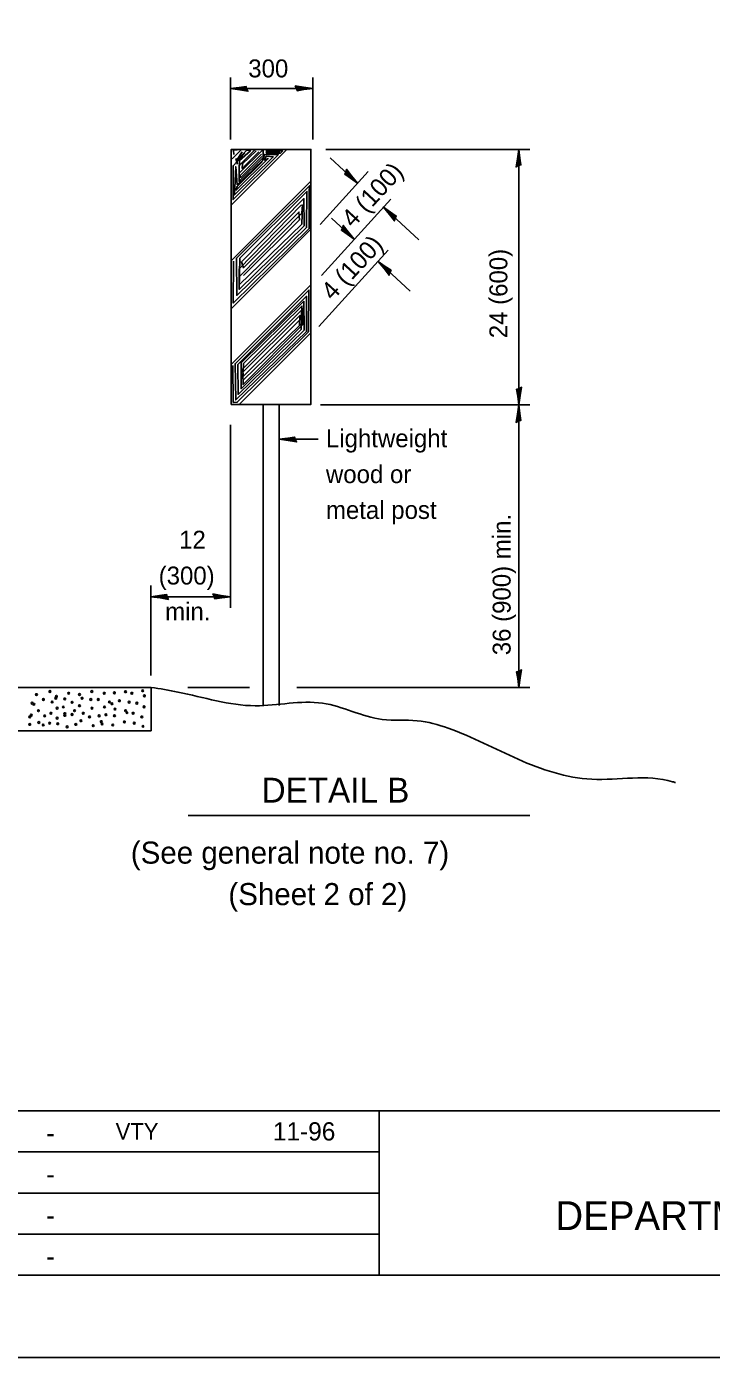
# Model space of a CAD drawing. Extents: x 52832 to 54215, y 64481 to 66497.
# Drawn here: x 53075.7 to 53159, y 66057.3 to 66219.2 of the extents above; entities that cross this region are included whole.
import ezdxf

# ---------------------------------------------------------------- set-up
doc = ezdxf.new("R2010")
doc.units = 0
for name, color, linetype in [('Design_EX_Roadway Dimensions', 7, 'Continuous'), ('Level 48', 7, 'Continuous'), ('Sheets_50 Reference Boundary', 7, 'Continuous'), ('Sheets_General Details', 7, 'Continuous'), ('Sheets_Printer Plotting Border', 7, 'Continuous')]:
    doc.layers.add(name, color=color, linetype=linetype)

msp = doc.modelspace()

# ---------------------------------------------------------------- linework, layer by layer
at = {"layer": 'Design_EX_Roadway Dimensions'}
for p, q in [((53100.46, 66205.51), (53100.46, 66213.05)), ((53110.47, 66211.71), (53100.46, 66211.71)), ((53110.47, 66205.49), (53110.47, 66213.05)), ((53112.08, 66204.3), (53136.89, 66204.3)), ((53135.55, 66173.23), (53135.55, 66204.3)), ((53112.58, 66203.29), (53115.92, 66200.19)), ((53111.38, 66195.18), (53117.21, 66201.6)), ((53111.53, 66188.97), (53119.96, 66198.25)), ((53119.07, 66197.28), (53123.38, 66193.3)), ((53111.22, 66182.75), (53119.66, 66192.04)), ((53118.43, 66190.68), (53122.34, 66187.07)), ((53136.89, 66173.23), (53111.43, 66173.23)), ((53135.55, 66138.85), (53135.55, 66173.23)), ((53100.46, 66148.54), (53100.46, 66170.77)), ((53106.37, 66169.03), (53111.12, 66169.03)), ((53090.79, 66140.29), (53090.79, 66151.23)), ((53100.46, 66149.88), (53090.79, 66149.88)), ((53108.54, 66138.85), (53136.89, 66138.85))]:
    msp.add_line(p, q, dxfattribs=at)
for points in [[(53102.42, 66211.68), (53102.36, 66211.97), (53101.53, 66211.84), (53100.46, 66211.71), (53101.6, 66211.55), (53102.59, 66211.37), (53102.42, 66211.68), (53102.33, 66211.87), (53101.18, 66211.7), (53102.44, 66211.48), (53102.25, 66211.73), (53101.72, 66211.7), (53102.23, 66211.62)], [(53108.51, 66211.73), (53108.57, 66211.44), (53109.4, 66211.57), (53110.47, 66211.71), (53109.33, 66211.86), (53108.34, 66212.03), (53108.51, 66211.73), (53108.6, 66211.54), (53109.75, 66211.71), (53108.49, 66211.93), (53108.68, 66211.68), (53109.21, 66211.71), (53108.69, 66211.79)], [(53135.52, 66202.34), (53135.81, 66202.41), (53135.68, 66203.24), (53135.55, 66204.3), (53135.39, 66203.17), (53135.22, 66202.17), (53135.52, 66202.34), (53135.71, 66202.43), (53135.55, 66203.59), (53135.32, 66202.32), (53135.57, 66202.51), (53135.54, 66203.04), (53135.46, 66202.53)], [(53114.51, 66201.54), (53114.36, 66201.28), (53115.05, 66200.81), (53115.92, 66200.19), (53115.2, 66201.07), (53114.58, 66201.88), (53114.51, 66201.54), (53114.44, 66201.34), (53115.4, 66200.68), (53114.62, 66201.7), (53114.59, 66201.39), (53115, 66201.05), (53114.68, 66201.46)], [(53120.49, 66195.93), (53120.64, 66196.19), (53119.95, 66196.66), (53119.07, 66197.28), (53119.8, 66196.39), (53120.42, 66195.59), (53120.49, 66195.93), (53120.56, 66196.13), (53119.6, 66196.79), (53120.37, 66195.77), (53120.41, 66196.08), (53119.99, 66196.42), (53120.32, 66196.01)], [(53114.11, 66194.72), (53113.96, 66194.46), (53114.65, 66193.99), (53115.53, 66193.37), (53114.8, 66194.26), (53114.18, 66195.06), (53114.11, 66194.72), (53114.04, 66194.52), (53115, 66193.85), (53114.22, 66194.88), (53114.19, 66194.57), (53114.6, 66194.23), (53114.28, 66194.63)], [(53119.85, 66189.33), (53120, 66189.59), (53119.3, 66190.06), (53118.43, 66190.68), (53119.16, 66189.8), (53119.77, 66188.99), (53119.85, 66189.33), (53119.91, 66189.54), (53118.95, 66190.2), (53119.73, 66189.18), (53119.76, 66189.49), (53119.35, 66189.82), (53119.67, 66189.42)], [(53135.58, 66175.18), (53135.28, 66175.12), (53135.41, 66174.29), (53135.55, 66173.23), (53135.7, 66174.36), (53135.88, 66175.36), (53135.58, 66175.18), (53135.38, 66175.1), (53135.55, 66173.94), (53135.77, 66175.2), (53135.52, 66175.02), (53135.56, 66174.49), (53135.63, 66175)], [(53135.52, 66171.27), (53135.81, 66171.33), (53135.68, 66172.16), (53135.55, 66173.23), (53135.39, 66172.09), (53135.22, 66171.09), (53135.52, 66171.27), (53135.71, 66171.36), (53135.55, 66172.51), (53135.32, 66171.25), (53135.57, 66171.43), (53135.54, 66171.96), (53135.46, 66171.46)], [(53108.33, 66169), (53108.26, 66169.29), (53107.43, 66169.17), (53106.37, 66169.03), (53107.5, 66168.87), (53108.5, 66168.7), (53108.33, 66169), (53108.24, 66169.19), (53107.08, 66169.03), (53108.35, 66168.81), (53108.16, 66169.06), (53107.63, 66169.02), (53108.14, 66168.94)], [(53092.75, 66149.86), (53092.68, 66150.15), (53091.85, 66150.02), (53090.79, 66149.88), (53091.92, 66149.73), (53092.92, 66149.55), (53092.75, 66149.86), (53092.66, 66150.05), (53091.5, 66149.88), (53092.76, 66149.66), (53092.58, 66149.91), (53092.05, 66149.88), (53092.56, 66149.8)], [(53098.5, 66149.91), (53098.57, 66149.62), (53099.4, 66149.75), (53100.46, 66149.88), (53099.33, 66150.04), (53098.33, 66150.21), (53098.5, 66149.91), (53098.59, 66149.72), (53099.75, 66149.89), (53098.48, 66150.11), (53098.67, 66149.86), (53099.2, 66149.89), (53098.69, 66149.97)], [(53135.58, 66140.81), (53135.28, 66140.74), (53135.41, 66139.91), (53135.55, 66138.85), (53135.7, 66139.99), (53135.88, 66140.98), (53135.58, 66140.81), (53135.38, 66140.72), (53135.55, 66139.56), (53135.77, 66140.83), (53135.52, 66140.64), (53135.56, 66140.11), (53135.63, 66140.62)]]:
    msp.add_lwpolyline(points, dxfattribs=at)
at = {"layer": 'Level 48'}
msp.add_lwpolyline([(52835.06, 66497.33), (53515.06, 66497.33), (53515.06, 66057.33), (52835.06, 66057.33)], close=True, dxfattribs=at)
at = {"layer": 'Sheets_50 Reference Boundary'}
msp.add_lwpolyline([(52875.06, 66487.33), (53505.06, 66487.33), (53505.06, 66087.33), (52875.06, 66087.33)], close=True, dxfattribs=at)
at = {"layer": 'Sheets_General Details'}
for p, q in [((53101.82, 66204.27), (53100.79, 66204.21)), ((53100.82, 66204.17), (53100.86, 66203.69)), ((53101.21, 66202.94), (53101.9, 66204.02)), ((53102.46, 66204.21), (53101.24, 66203)), ((53101.55, 66202.93), (53102.91, 66204.14)), ((53104.22, 66203.73), (53101.63, 66201.14)), ((53101.69, 66200.83), (53104.29, 66203.44)), ((53102.93, 66204.2), (53102.48, 66204.2)), ((53104.77, 66204.11), (53106.85, 66204.14)), ((53104.8, 66203.86), (53104.85, 66204)), ((53106.54, 66203.86), (53104.8, 66203.86)), ((53104.85, 66204), (53106.48, 66204.03)), ((53106.85, 66204.14), (53106.54, 66203.86)), ((53101.32, 66202.5), (53101.13, 66203.2)), ((53101.24, 66203), (53101.32, 66202.5)), ((53101.55, 66202.31), (53101.55, 66202.93)), ((53101.63, 66201.14), (53101.69, 66200.83)), ((53112.74, 66195.94), (53115.53, 66193.37)), ((53106.37, 66173.28), (53106.37, 66159.44)), ((53106.37, 66159.44), (53106.37, 66154.13)), ((53106.37, 66154.13), (53106.37, 66136.65)), ((53090.82, 66138.85), (53074.15, 66138.85)), ((53090.82, 66138.85), (53090.82, 66133.57)), ((53095.28, 66138.85), (53102.76, 66138.85)), ((53090.82, 66133.57), (53074.16, 66133.57)), ((53095.31, 66123.24), (53136.89, 66123.24)), ((52875.06, 66087.33), (53505.06, 66087.33)), ((53118.55, 66087.33), (53118.55, 66067.33)), ((52934.55, 66082.33), (53118.55, 66082.33)), ((52934.55, 66077.33), (53118.55, 66077.33)), ((52934.55, 66072.33), (53118.55, 66072.33)), ((53515.06, 66057.33), (52835.06, 66057.33))]:
    msp.add_line(p, q, dxfattribs=at)
msp.add_lwpolyline([(52875.06, 66487.33), (53505.06, 66487.33), (53505.06, 66067.33), (52875.06, 66067.33)], close=True, dxfattribs=at)
for points in [[(53100.55, 66204.3), (53110.25, 66204.3), (53110.25, 66173.28), (53100.55, 66173.28), (53100.55, 66204.3), (53107.34, 66204.3), (53100.55, 66197.51), (53100.55, 66190.73), (53110.25, 66200.42), (53110.25, 66194.61), (53100.55, 66184.91), (53100.55, 66178.13), (53110.25, 66187.82), (53110.25, 66182), (53101.52, 66173.28), (53104.43, 66173.28), (53104.43, 66159.74)], [(53101.73, 66204.21), (53100.69, 66203.14)], [(53102.21, 66203.85), (53100.78, 66202.31), (53100.78, 66198.19), (53106.28, 66203.65), (53104.59, 66203.69), (53104.4, 66203), (53101.28, 66200), (53101.1, 66202.18), (53100.97, 66198.77), (53105.67, 66203.39), (53104.82, 66203.46), (53104.59, 66203), (53105.05, 66203.2), (53101.17, 66199.35), (53101.28, 66199.77), (53104.36, 66202.81)], [(53101.52, 66202.36), (53101.52, 66200.42), (53104.43, 66203.33), (53104.43, 66204.3), (53101.52, 66201.39), (53101.52, 66202.36), (53103.46, 66204.3)], [(53103.59, 66204.13), (53101.93, 66202.54), (53101.9, 66201.99), (53103.93, 66204.02)], [(53100.85, 66190.69), (53100.81, 66185.61), (53110.04, 66194.67), (53110.03, 66199.23), (53110.07, 66199.87), (53101.21, 66191.05), (53101.23, 66186.53), (53109.73, 66194.79), (53109.76, 66199.18), (53101.61, 66191.05), (53101.54, 66187.26), (53109.43, 66195), (53109.41, 66198.31), (53101.8, 66190.63), (53102.03, 66189.9), (53108.8, 66196.67), (53108.88, 66195.71), (53102.03, 66188.94)], [(53109.12, 66197.55), (53101.52, 66189.76), (53101.52, 66187.82), (53109.14, 66195.2), (53109.21, 66197.55), (53109.16, 66196.55), (53101.52, 66188.79)], [(53100.77, 66178.02), (53100.8, 66173.52), (53101.29, 66173.53), (53109.97, 66182.11), (53110, 66187.18), (53101.03, 66178.23), (53101.11, 66173.81), (53109.72, 66182.14), (53109.73, 66186.44), (53101.37, 66178.12), (53101.4, 66174.48), (53109.43, 66182.3), (53109.38, 66185.82), (53101.76, 66178.32), (53101.75, 66175.17), (53109.07, 66182.4), (53109.16, 66185.23), (53102.06, 66178.27), (53102, 66177.24), (53108.92, 66184.1), (53108.85, 66182.88), (53102.03, 66176.27)], [(53101.96, 66177.04), (53102, 66175.68), (53109.28, 66182.98), (53109.28, 66184.91), (53101.97, 66177.62), (53102, 66176.67), (53109.28, 66183.94)], [(53104.43, 66159.74), (53104.43, 66153.98)], [(53104.43, 66153.98), (53104.43, 66136.69)]]:
    msp.add_lwpolyline(points, dxfattribs=at)
for centre in [(53076.34, 66136.92), (53076.86, 66137.97), (53077.71, 66137.37), (53078.5, 66138.34), (53078.77, 66137.07), (53079.22, 66137.52), (53079.29, 66137.75), (53080.3, 66137.44), (53080.78, 66138.13), (53081.19, 66137.03), (53082.1, 66137.98), (53082.41, 66137.52), (53083.47, 66137.37), (53083.6, 66138.34), (53084.38, 66137.37), (53085.11, 66138.13), (53085.74, 66137.07), (53086.34, 66138.19), (53086.95, 66137.22), (53087.7, 66138.32), (53088.14, 66137.05), (53088.47, 66138.13), (53089.08, 66136.92), (53089.78, 66138.44), (53089.99, 66137.82), (53076.23, 66135.46), (53076.54, 66136.79), (53077.1, 66136.01), (53077.86, 66135.37), (53078.62, 66135.7), (53079.38, 66136.31), (53080.13, 66136.46), (53080.31, 66135.66), (53080.31, 66135.44), (53081.19, 66135.55), (53081.5, 66136.01), (53082.1, 66136.61), (53082.56, 66135.7), (53083.62, 66136.31), (53084.49, 66135.39), (53085.14, 66136.46), (53085.31, 66135.52), (53086.04, 66136.86), (53086.35, 66135.4), (53086.42, 66136.21), (53087.71, 66136.01), (53087.88, 66135.77), (53088.62, 66135.7), (53089.95, 66136.48), (53076.04, 66135.25), (53076.04, 66134.34), (53077.15, 66134.57), (53077.69, 66134.27), (53078.47, 66134.49), (53079.38, 66135.1), (53079.45, 66134.42), (53080.6, 66134.05), (53081.65, 66134.34), (53082.27, 66134.79), (53083.32, 66135.25), (53083.77, 66134.19), (53084.75, 66134.68), (53084.84, 66134.39), (53086.14, 66134.27), (53087.56, 66134.64), (53088.76, 66134.49), (53089.68, 66135.25), (53089.82, 66134.11)]:
    msp.add_circle(centre, 0.109, dxfattribs=at)
msp.add_spline([(53090.82, 66138.85), (53094.08, 66138.28), (53103.48, 66136.61), (53111.66, 66136.92), (53118.94, 66134.95), (53123.19, 66134.79), (53126.97, 66133.88), (53135.46, 66130.1), (53144.41, 66127.67), (53154.26, 66127.37), (53154.61, 66127.26)], degree=3, dxfattribs=at)
at = {"layer": 'Sheets_Printer Plotting Border'}
msp.add_lwpolyline([(52835.06, 66057.33), (53515.06, 66057.33), (53515.06, 66497.33), (52835.06, 66497.33)], close=True, dxfattribs=at)

# ---------------------------------------------------------------- texts
at = {"layer": 'Design_EX_Roadway Dimensions'}
for s, height, p in [('300', 2.182, (53102.63, 66213.06)), ('Lightweight', 2.1817, (53112.08, 66168.06)), ('wood or', 2.182, (53112.08, 66163.7)), ('metal post', 2.182, (53112.08, 66159.34)), ('12', 2.182, (53094.22, 66155.72)), ('(300)', 2.182, (53091.73, 66151.36)), ('min.', 2.182, (53092.52, 66146.99))]:
    msp.add_text(s, height=height, dxfattribs=at).set_placement(p)
for s, height, rotation, p in [('4 (100)', 2.182, 47.2493, (53115.37, 66194.66)), ('4 (100)', 2.182, 47.2493, (53112.9, 66185.8)), ('24 (600)', 2.182, 90, (53134.15, 66181.33)), ('36 (900) min.', 2.1822, 90, (53134.55, 66142.76))]:
    msp.add_text(s, height=height, rotation=rotation, dxfattribs=at).set_placement(p)
at = {"layer": 'Sheets_General Details'}
for s, height, p in [('DETAIL B', 3.022, (53104.26, 66124.83)), ('(See general note no. 7)', 2.6858, (53088.34, 66117.4)), ('(Sheet 2 of 2)', 2.6858, (53100.21, 66112.35)), ('VTY', 2, (53086.5, 66083.83)), ('11-96', 2.22, (53105.63, 66083.72)), ('-', 2.4, (53078.03, 66083.43)), ('-', 2.4, (53078.03, 66078.43)), ('DEPARTMENT OF TRANSPORTATION', 3.5, (53139.99, 66072.83)), ('-', 2.4, (53078.03, 66073.43)), ('-', 2.4, (53078.03, 66068.43))]:
    msp.add_text(s, height=height, dxfattribs=at).set_placement(p)

doc.saveas('drawing.dxf')
